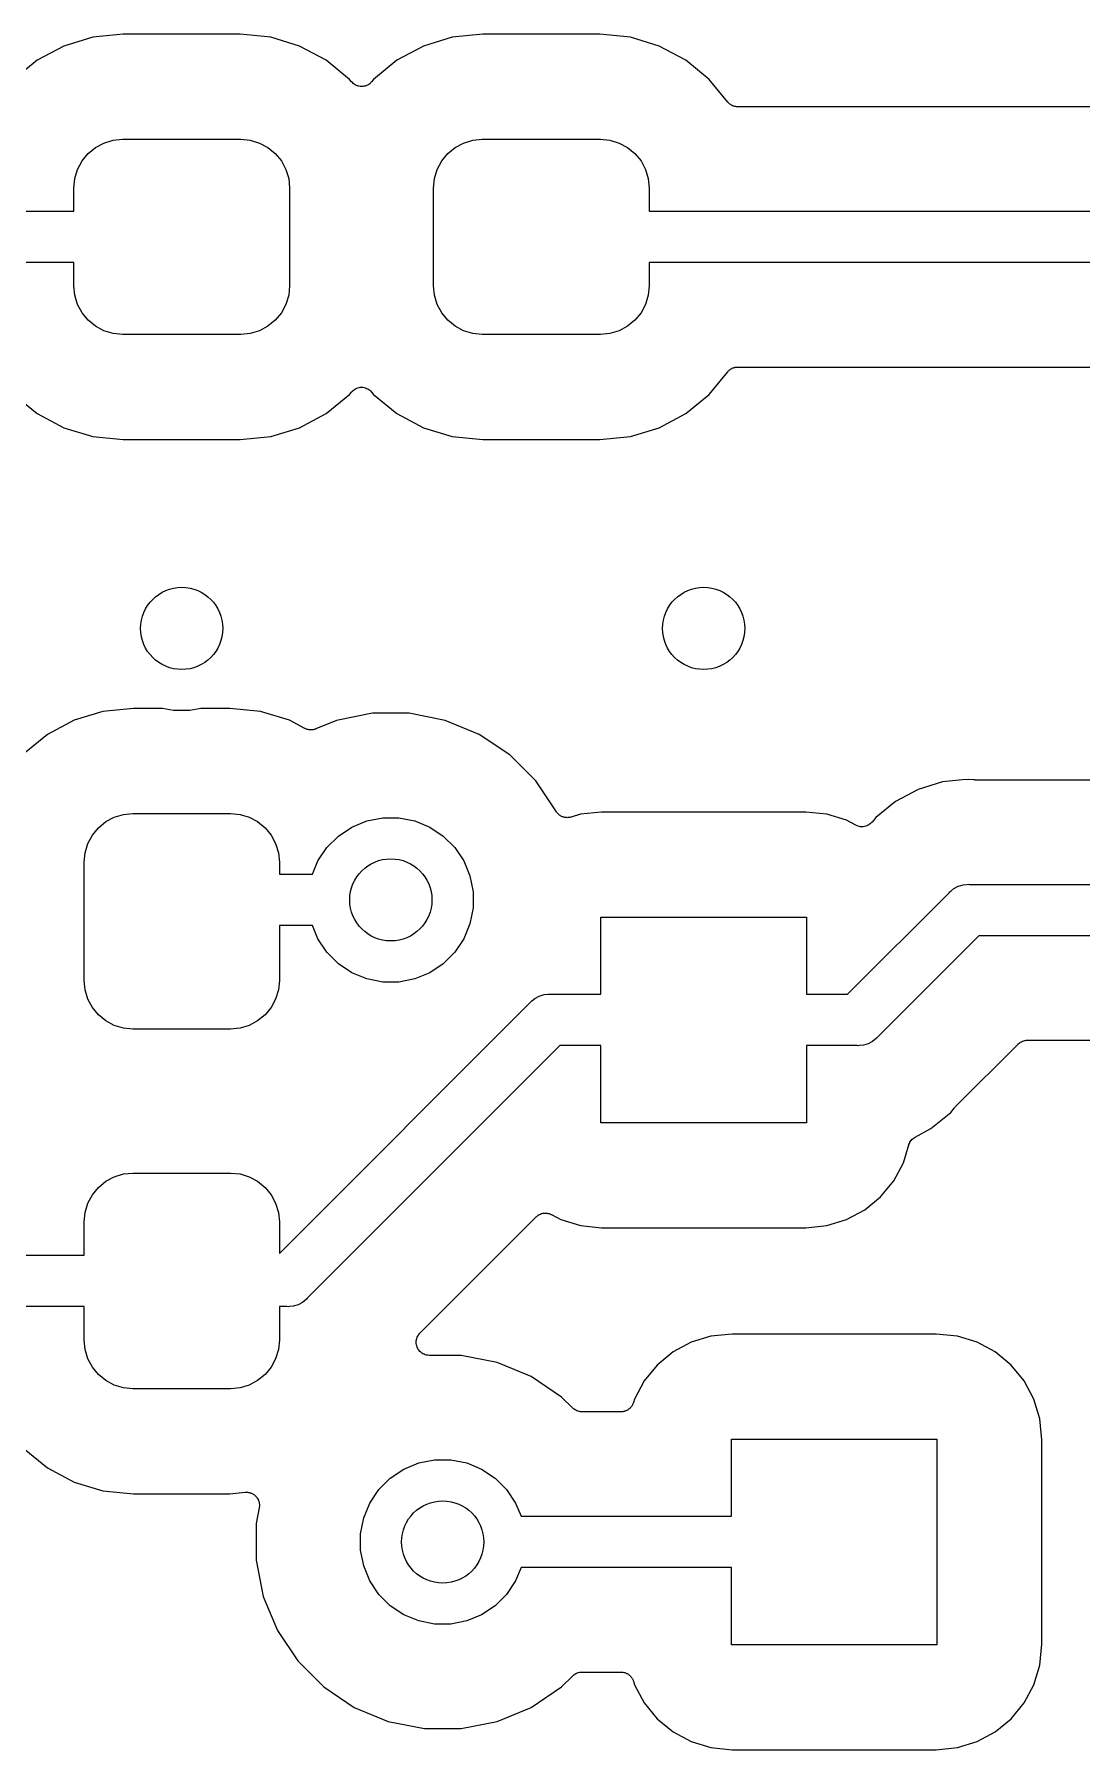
# Model space of a CAD drawing. Extents: x 1 to 139, y -76 to -1.
# Drawn here: x 55.16 to 60.26, y -61.97 to -53.62 of the extents above; entities that cross this region are included whole.
import ezdxf

# ---------------------------------------------------------------- set-up
doc = ezdxf.new("R2010")
doc.units = 0
doc.header["$MEASUREMENT"] = 0
doc.layers.add('BLACK', color=7, linetype='CONTINUOUS')

msp = doc.modelspace()

# ---------------------------------------------------------------- linework, layer by layer
at = {"layer": 'BLACK', "linetype": 'CONTINUOUS'}
for p, q in [((55.4466, -53.6389), (55.3063, -53.6815)), ((55.5956, -53.6242), (55.4466, -53.6389)), ((56.1644, -53.6242), (55.5956, -53.6242)), ((56.3134, -53.6389), (56.1644, -53.6242)), ((56.4537, -53.6815), (56.3134, -53.6389)), ((57.1966, -53.6389), (57.0563, -53.6815)), ((57.3456, -53.6242), (57.1966, -53.6389)), ((57.9144, -53.6242), (57.3456, -53.6242)), ((58.0634, -53.6389), (57.9144, -53.6242)), ((58.2037, -53.6815), (58.0634, -53.6389)), ((55.177, -53.7506), (55.0636, -53.8436)), ((55.3063, -53.6815), (55.177, -53.7506)), ((56.583, -53.7506), (56.4537, -53.6815)), ((56.6964, -53.8436), (56.583, -53.7506)), ((56.927, -53.7506), (56.8136, -53.8436)), ((57.0563, -53.6815), (56.927, -53.7506)), ((58.333, -53.7506), (58.2037, -53.6815)), ((58.4464, -53.8436), (58.333, -53.7506)), ((56.7059, -53.8552), (56.6964, -53.8436)), ((56.7102, -53.8595), (56.7059, -53.8552)), ((56.7144, -53.8637), (56.7102, -53.8595)), ((56.7145, -53.8639), (56.7144, -53.8637)), ((56.7147, -53.864), (56.7145, -53.8639)), ((56.7198, -53.8674), (56.7147, -53.864)), ((56.7246, -53.8707), (56.7198, -53.8674)), ((56.7248, -53.8708), (56.7246, -53.8707)), ((56.725, -53.8709), (56.7248, -53.8708)), ((56.7305, -53.8732), (56.725, -53.8709)), ((56.736, -53.8755), (56.7305, -53.8732)), ((56.7362, -53.8756), (56.736, -53.8755)), ((56.7364, -53.8757), (56.7362, -53.8756)), ((56.7422, -53.8768), (56.7364, -53.8757)), ((56.7482, -53.8781), (56.7422, -53.8768)), ((56.7484, -53.8781), (56.7482, -53.8781)), ((56.7486, -53.8781), (56.7484, -53.8781)), ((56.7545, -53.8781), (56.7486, -53.8781)), ((56.7606, -53.8782), (56.7545, -53.8781)), ((56.7608, -53.8782), (56.7606, -53.8782)), ((56.7609, -53.8782), (56.7608, -53.8782)), ((56.7668, -53.877), (56.7609, -53.8782)), ((56.7727, -53.8759), (56.7668, -53.877)), ((56.7729, -53.8758), (56.7727, -53.8759)), ((56.7731, -53.8758), (56.7729, -53.8758)), ((56.7787, -53.8735), (56.7731, -53.8758)), ((56.7842, -53.8713), (56.7787, -53.8735)), ((56.7844, -53.8712), (56.7842, -53.8713)), ((56.7846, -53.8711), (56.7844, -53.8712)), ((56.7897, -53.8678), (56.7846, -53.8711)), ((56.7946, -53.8645), (56.7897, -53.8678)), ((56.7948, -53.8644), (56.7946, -53.8645)), ((56.7949, -53.8643), (56.7948, -53.8644)), ((56.7993, -53.86), (56.7949, -53.8643)), ((56.8035, -53.8559), (56.7993, -53.86)), ((56.8038, -53.8556), (56.8035, -53.8559)), ((56.8041, -53.8552), (56.8038, -53.8556)), ((56.8038, -53.8556), (56.8038, -53.8556)), ((56.8038, -53.8556), (56.8038, -53.8556)), ((56.8136, -53.8436), (56.8041, -53.8552)), ((58.5368, -53.9538), (58.4464, -53.8436)), ((58.5388, -53.9558), (58.5368, -53.9538)), ((58.5405, -53.9579), (58.5388, -53.9558)), ((58.5431, -53.9601), (58.5405, -53.9579)), ((58.5456, -53.9626), (58.5431, -53.9601)), ((58.5479, -53.9641), (58.5456, -53.9626)), ((58.55, -53.9659), (58.5479, -53.9641)), ((58.553, -53.9675), (58.55, -53.9659)), ((58.5559, -53.9694), (58.553, -53.9675)), ((58.5584, -53.9705), (58.5559, -53.9694)), ((58.5609, -53.9719), (58.5584, -53.9705)), ((58.5641, -53.9729), (58.5609, -53.9719)), ((58.5673, -53.9742), (58.5641, -53.9729)), ((58.57, -53.9748), (58.5673, -53.9742)), ((58.5727, -53.9756), (58.57, -53.9748)), ((58.5761, -53.976), (58.5727, -53.9756)), ((58.5794, -53.9767), (58.5761, -53.976)), ((58.5822, -53.9767), (58.5794, -53.9767)), ((58.585, -53.977), (58.5822, -53.9767)), ((58.5859, -53.977), (58.585, -53.977)), ((65.3435, -53.977), (58.5859, -53.977)), ((55.4606, -54.175), (55.5016, -54.1531)), ((55.5016, -54.1531), (55.5462, -54.1396)), ((55.5462, -54.1396), (55.5925, -54.135)), ((55.5925, -54.135), (56.1675, -54.135)), ((56.1675, -54.135), (56.2138, -54.1396)), ((56.2138, -54.1396), (56.2584, -54.1531)), ((56.2584, -54.1531), (56.2994, -54.175)), ((57.2106, -54.175), (57.2516, -54.1531)), ((57.2516, -54.1531), (57.2962, -54.1396)), ((57.2962, -54.1396), (57.3425, -54.135)), ((57.3425, -54.135), (57.9175, -54.135)), ((57.9175, -54.135), (57.9638, -54.1396)), ((57.9638, -54.1396), (58.0084, -54.1531)), ((58.0084, -54.1531), (58.0494, -54.175)), ((55.3731, -54.2816), (55.395, -54.2406)), ((55.395, -54.2406), (55.4246, -54.2046)), ((55.4246, -54.2046), (55.4606, -54.175)), ((56.2994, -54.175), (56.3354, -54.2046)), ((56.3354, -54.2046), (56.365, -54.2406)), ((56.365, -54.2406), (56.3869, -54.2816)), ((57.1231, -54.2816), (57.145, -54.2406)), ((57.145, -54.2406), (57.1746, -54.2046)), ((57.1746, -54.2046), (57.2106, -54.175)), ((58.0494, -54.175), (58.0854, -54.2046)), ((58.0854, -54.2046), (58.115, -54.2406)), ((58.115, -54.2406), (58.1369, -54.2816)), ((55.355, -54.3725), (55.3596, -54.3262)), ((55.3596, -54.3262), (55.3731, -54.2816)), ((56.3869, -54.2816), (56.4004, -54.3262)), ((56.4004, -54.3262), (56.405, -54.3725)), ((57.105, -54.3725), (57.1096, -54.3262)), ((57.1096, -54.3262), (57.1231, -54.2816)), ((58.1369, -54.2816), (58.1504, -54.3262)), ((58.1504, -54.3262), (58.155, -54.3725)), ((55.355, -54.485), (55.355, -54.3725)), ((56.405, -54.3725), (56.405, -54.8475)), ((57.105, -54.8475), (57.105, -54.3725)), ((58.155, -54.3725), (58.155, -54.485)), ((54.6758, -54.485), (55.355, -54.485)), ((58.155, -54.485), (65.915, -54.485)), ((55.355, -54.735), (54.6161, -54.735)), ((55.355, -54.8475), (55.355, -54.735)), ((65.915, -54.735), (58.155, -54.735)), ((58.155, -54.735), (58.155, -54.8475)), ((55.3596, -54.8938), (55.355, -54.8475)), ((55.3731, -54.9384), (55.3596, -54.8938)), ((56.4004, -54.8938), (56.3869, -54.9384)), ((56.405, -54.8475), (56.4004, -54.8938)), ((57.1096, -54.8938), (57.105, -54.8475)), ((57.1231, -54.9384), (57.1096, -54.8938)), ((58.1504, -54.8938), (58.1369, -54.9384)), ((58.155, -54.8475), (58.1504, -54.8938)), ((55.395, -54.9794), (55.3731, -54.9384)), ((55.4246, -55.0154), (55.395, -54.9794)), ((56.365, -54.9794), (56.3354, -55.0154)), ((56.3869, -54.9384), (56.365, -54.9794)), ((57.145, -54.9794), (57.1231, -54.9384)), ((57.1746, -55.0154), (57.145, -54.9794)), ((58.115, -54.9794), (58.0854, -55.0154)), ((58.1369, -54.9384), (58.115, -54.9794)), ((55.4606, -55.045), (55.4246, -55.0154)), ((55.5016, -55.0669), (55.4606, -55.045)), ((55.5462, -55.0804), (55.5016, -55.0669)), ((55.5925, -55.085), (55.5462, -55.0804)), ((56.1675, -55.085), (55.5925, -55.085)), ((56.2138, -55.0804), (56.1675, -55.085)), ((56.2584, -55.0669), (56.2138, -55.0804)), ((56.2994, -55.045), (56.2584, -55.0669)), ((56.3354, -55.0154), (56.2994, -55.045)), ((57.2106, -55.045), (57.1746, -55.0154)), ((57.2516, -55.0669), (57.2106, -55.045)), ((57.2962, -55.0804), (57.2516, -55.0669)), ((57.3425, -55.085), (57.2962, -55.0804)), ((57.9175, -55.085), (57.3425, -55.085)), ((57.9638, -55.0804), (57.9175, -55.085)), ((58.0084, -55.0669), (57.9638, -55.0804)), ((58.0494, -55.045), (58.0084, -55.0669)), ((58.0854, -55.0154), (58.0494, -55.045)), ((58.5486, -55.2554), (58.5507, -55.2536)), ((58.5507, -55.2536), (58.5538, -55.252)), ((58.5538, -55.252), (58.5566, -55.2501)), ((58.5566, -55.2501), (58.5592, -55.2491)), ((58.5592, -55.2491), (58.5617, -55.2478)), ((58.5617, -55.2478), (58.565, -55.2468)), ((58.565, -55.2468), (58.5681, -55.2455)), ((58.5681, -55.2455), (58.5709, -55.245)), ((58.5709, -55.245), (58.5736, -55.2442)), ((58.5736, -55.2442), (58.577, -55.2439)), ((58.577, -55.2439), (58.5803, -55.2432)), ((58.5803, -55.2432), (58.5831, -55.2433)), ((58.5831, -55.2433), (58.5859, -55.243)), ((58.5859, -55.243), (65.3435, -55.243)), ((58.4464, -55.3764), (58.5368, -55.2662)), ((58.5368, -55.2662), (58.5374, -55.2655)), ((58.5374, -55.2655), (58.5394, -55.2636)), ((58.5394, -55.2636), (58.5411, -55.2614)), ((58.5411, -55.2614), (58.5438, -55.2593)), ((58.5438, -55.2593), (58.5462, -55.2569)), ((58.5462, -55.2569), (58.5486, -55.2554)), ((55.0636, -55.3764), (55.177, -55.4694)), ((56.583, -55.4694), (56.6964, -55.3764)), ((56.6964, -55.3764), (56.7059, -55.3648)), ((56.7059, -55.3648), (56.7062, -55.3644)), ((56.7062, -55.3644), (56.7065, -55.3641)), ((56.7062, -55.3644), (56.7062, -55.3644)), ((56.7062, -55.3644), (56.7062, -55.3644)), ((56.7065, -55.3641), (56.7108, -55.3598)), ((56.7108, -55.3598), (56.7151, -55.3557)), ((56.7151, -55.3557), (56.7152, -55.3556)), ((56.7152, -55.3556), (56.7154, -55.3555)), ((56.7154, -55.3555), (56.7204, -55.3522)), ((56.7204, -55.3522), (56.7254, -55.3489)), ((56.7254, -55.3489), (56.7256, -55.3488)), ((56.7256, -55.3488), (56.7258, -55.3487)), ((56.7258, -55.3487), (56.7314, -55.3464)), ((56.7314, -55.3464), (56.7369, -55.3442)), ((56.7369, -55.3442), (56.7371, -55.3442)), ((56.7371, -55.3442), (56.7373, -55.3441)), ((56.7373, -55.3441), (56.7432, -55.343)), ((56.7432, -55.343), (56.7491, -55.3418)), ((56.7491, -55.3418), (56.7492, -55.3418)), ((56.7492, -55.3418), (56.7494, -55.3418)), ((56.7494, -55.3418), (56.7555, -55.3419)), ((56.7555, -55.3419), (56.7614, -55.3419)), ((56.7614, -55.3419), (56.7616, -55.3419)), ((56.7616, -55.3419), (56.7618, -55.3419)), ((56.7618, -55.3419), (56.7679, -55.3432)), ((56.7679, -55.3432), (56.7736, -55.3443)), ((56.7736, -55.3443), (56.7738, -55.3444)), ((56.7738, -55.3444), (56.774, -55.3445)), ((56.774, -55.3445), (56.7796, -55.3468)), ((56.7796, -55.3468), (56.785, -55.3491)), ((56.785, -55.3491), (56.7852, -55.3492)), ((56.7852, -55.3492), (56.7854, -55.3493)), ((56.7854, -55.3493), (56.7903, -55.3526)), ((56.7903, -55.3526), (56.7953, -55.356)), ((56.7953, -55.356), (56.7955, -55.3561)), ((56.7955, -55.3561), (56.7956, -55.3563)), ((56.7956, -55.3563), (56.7998, -55.3605)), ((56.7998, -55.3605), (56.8041, -55.3648)), ((56.8041, -55.3648), (56.8136, -55.3764)), ((56.8136, -55.3764), (56.927, -55.4694)), ((58.333, -55.4694), (58.4464, -55.3764)), ((55.177, -55.4694), (55.3063, -55.5385)), ((56.4537, -55.5385), (56.583, -55.4694)), ((56.927, -55.4694), (57.0563, -55.5385)), ((58.2037, -55.5385), (58.333, -55.4694)), ((55.3063, -55.5385), (55.4466, -55.5811)), ((55.4466, -55.5811), (55.5956, -55.5958)), ((56.1644, -55.5958), (56.3134, -55.5811)), ((56.3134, -55.5811), (56.4537, -55.5385)), ((57.0563, -55.5385), (57.1966, -55.5811)), ((57.1966, -55.5811), (57.3456, -55.5958)), ((57.9144, -55.5958), (58.0634, -55.5811)), ((58.0634, -55.5811), (58.2037, -55.5385)), ((55.5956, -55.5958), (56.1644, -55.5958)), ((57.3456, -55.5958), (57.9144, -55.5958)), ((55.4966, -56.9189), (55.3563, -56.9615)), ((55.6456, -56.9042), (55.4966, -56.9189)), ((55.7865, -56.9042), (55.6456, -56.9042)), ((55.8406, -56.915), (55.7865, -56.9042)), ((55.9194, -56.915), (55.8406, -56.915)), ((55.9735, -56.9042), (55.9194, -56.915)), ((56.1144, -56.9042), (55.9735, -56.9042)), ((56.2634, -56.9189), (56.1144, -56.9042)), ((56.4037, -56.9615), (56.2634, -56.9189)), ((55.3563, -56.9615), (55.227, -57.0306)), ((56.4786, -57.0015), (56.4037, -56.9615)), ((56.4812, -57.0026), (56.4786, -57.0015)), ((56.4836, -57.0039), (56.4812, -57.0026)), ((56.4869, -57.0049), (56.4836, -57.0039)), ((56.49, -57.0062), (56.4869, -57.0049)), ((56.4928, -57.0068), (56.49, -57.0062)), ((56.4954, -57.0076), (56.4928, -57.0068)), ((56.5234, -57.007), (56.5201, -57.0079)), ((56.5267, -57.0063), (56.5234, -57.007)), ((56.5293, -57.0053), (56.5267, -57.0063)), ((56.532, -57.0045), (56.5293, -57.0053)), ((56.5328, -57.0041), (56.532, -57.0045)), ((56.6326, -56.9628), (56.5328, -57.0041)), ((56.8081, -56.9279), (56.6326, -56.9628)), ((56.9869, -56.9279), (56.8081, -56.9279)), ((57.1624, -56.9628), (56.9869, -56.9279)), ((57.3276, -57.0312), (57.1624, -56.9628)), ((55.227, -57.0306), (55.1136, -57.1236)), ((56.4988, -57.008), (56.4954, -57.0076)), ((56.5022, -57.0087), (56.4988, -57.008)), ((56.505, -57.0087), (56.5022, -57.0087)), ((56.5077, -57.009), (56.505, -57.0087)), ((56.5112, -57.0087), (56.5077, -57.009)), ((56.5146, -57.0087), (56.5112, -57.0087)), ((56.5173, -57.0082), (56.5146, -57.0087)), ((56.5201, -57.0079), (56.5173, -57.0082)), ((57.4763, -57.1306), (57.3276, -57.0312)), ((57.6028, -57.2571), (57.4763, -57.1306)), ((57.7035, -57.4077), (57.6028, -57.2571)), ((59.6787, -57.2523), (59.5826, -57.2618)), ((59.7067, -57.2495), (59.6787, -57.2523)), ((59.7347, -57.2523), (59.7067, -57.2495)), ((59.7374, -57.2523), (59.7347, -57.2523)), ((59.74, -57.2526), (59.7374, -57.2523)), ((59.7409, -57.2526), (59.74, -57.2526)), ((62.5703, -57.2526), (59.7409, -57.2526)), ((59.4633, -57.298), (59.3533, -57.3567)), ((59.5826, -57.2618), (59.4633, -57.298)), ((55.5516, -57.4331), (55.5962, -57.4196)), ((55.5962, -57.4196), (55.6425, -57.415)), ((55.6425, -57.415), (56.1175, -57.415)), ((56.1175, -57.415), (56.1638, -57.4196)), ((56.1638, -57.4196), (56.2084, -57.4331)), ((57.7053, -57.4099), (57.7035, -57.4077)), ((57.7068, -57.4123), (57.7053, -57.4099)), ((57.7092, -57.4147), (57.7068, -57.4123)), ((57.7113, -57.4173), (57.7092, -57.4147)), ((57.7135, -57.4191), (57.7113, -57.4173)), ((57.7155, -57.4212), (57.7135, -57.4191)), ((57.7183, -57.4231), (57.7155, -57.4212)), ((57.7209, -57.4252), (57.7183, -57.4231)), ((57.8204, -57.4193), (57.7747, -57.4332)), ((57.9231, -57.4092), (57.8204, -57.4193)), ((58.9169, -57.4092), (57.9231, -57.4092)), ((59.0196, -57.4193), (58.9169, -57.4092)), ((59.1153, -57.4484), (59.0196, -57.4193)), ((59.3533, -57.3567), (59.2569, -57.4358)), ((55.445, -57.5206), (55.4746, -57.4846)), ((55.4746, -57.4846), (55.5106, -57.455)), ((55.5106, -57.455), (55.5516, -57.4331)), ((56.2084, -57.4331), (56.2494, -57.455)), ((56.2494, -57.455), (56.2854, -57.4846)), ((56.2854, -57.4846), (56.315, -57.5206)), ((56.6425, -57.5252), (56.708, -57.4814)), ((56.708, -57.4814), (56.7808, -57.4513)), ((56.7808, -57.4513), (56.8581, -57.4359)), ((56.8581, -57.4359), (56.9369, -57.4359)), ((56.9369, -57.4359), (57.0142, -57.4513)), ((57.0142, -57.4513), (57.087, -57.4814)), ((57.087, -57.4814), (57.1525, -57.5252)), ((57.7234, -57.4265), (57.7209, -57.4252)), ((57.7257, -57.4281), (57.7234, -57.4265)), ((57.7288, -57.4295), (57.7257, -57.4281)), ((57.7318, -57.4311), (57.7288, -57.4295)), ((57.7345, -57.4319), (57.7318, -57.4311)), ((57.7371, -57.433), (57.7345, -57.4319)), ((57.7404, -57.4337), (57.7371, -57.433)), ((57.7436, -57.4347), (57.7404, -57.4337)), ((57.7465, -57.435), (57.7436, -57.4347)), ((57.7493, -57.4356), (57.7465, -57.435)), ((57.7526, -57.4356), (57.7493, -57.4356)), ((57.756, -57.436), (57.7526, -57.4356)), ((57.7588, -57.4357), (57.756, -57.436)), ((57.7616, -57.4357), (57.7588, -57.4357)), ((57.765, -57.4351), (57.7616, -57.4357)), ((57.7683, -57.4348), (57.765, -57.4351)), ((57.771, -57.434), (57.7683, -57.4348)), ((57.7738, -57.4335), (57.771, -57.434)), ((57.7747, -57.4332), (57.7738, -57.4335)), ((59.1606, -57.4726), (59.1153, -57.4484)), ((59.1661, -57.4749), (59.1606, -57.4726)), ((59.1716, -57.4772), (59.1661, -57.4749)), ((59.1719, -57.4773), (59.1716, -57.4772)), ((59.1721, -57.4774), (59.1719, -57.4773)), ((59.178, -57.4785), (59.1721, -57.4774)), ((59.1837, -57.4797), (59.178, -57.4785)), ((59.184, -57.4797), (59.1837, -57.4797)), ((59.1842, -57.4798), (59.184, -57.4797)), ((59.1902, -57.4798), (59.1842, -57.4798)), ((59.1961, -57.4799), (59.1902, -57.4798)), ((59.1964, -57.4798), (59.1961, -57.4799)), ((59.1966, -57.4798), (59.1964, -57.4798)), ((59.2024, -57.4787), (59.1966, -57.4798)), ((59.2083, -57.4776), (59.2024, -57.4787)), ((59.2085, -57.4775), (59.2083, -57.4776)), ((59.2088, -57.4774), (59.2085, -57.4775)), ((59.2143, -57.4752), (59.2088, -57.4774)), ((59.2198, -57.473), (59.2143, -57.4752)), ((59.22, -57.4728), (59.2198, -57.473)), ((59.2203, -57.4727), (59.22, -57.4728)), ((59.2252, -57.4695), (59.2203, -57.4727)), ((59.2302, -57.4662), (59.2252, -57.4695)), ((59.2304, -57.466), (59.2302, -57.4662)), ((59.2306, -57.4659), (59.2304, -57.466)), ((59.2348, -57.4617), (59.2306, -57.4659)), ((59.2391, -57.4576), (59.2348, -57.4617)), ((59.2394, -57.4572), (59.2391, -57.4576)), ((59.2397, -57.4569), (59.2394, -57.4572)), ((59.2394, -57.4572), (59.2394, -57.4572)), ((59.2394, -57.4572), (59.2394, -57.4572)), ((59.2569, -57.4358), (59.2397, -57.4569)), ((55.4096, -57.6062), (55.4231, -57.5616)), ((55.4231, -57.5616), (55.445, -57.5206)), ((56.315, -57.5206), (56.3369, -57.5616)), ((56.3369, -57.5616), (56.3504, -57.6062)), ((56.543, -57.6464), (56.5868, -57.5809)), ((56.5868, -57.5809), (56.6425, -57.5252)), ((57.1525, -57.5252), (57.2082, -57.5809)), ((57.2082, -57.5809), (57.252, -57.6464)), ((55.405, -57.6525), (55.4096, -57.6062)), ((55.405, -58.2275), (55.405, -57.6525)), ((56.3504, -57.6062), (56.355, -57.6525)), ((56.355, -57.6525), (56.355, -57.7109)), ((56.5163, -57.7109), (56.543, -57.6464)), ((57.252, -57.6464), (57.2821, -57.7192)), ((56.355, -57.7109), (56.5163, -57.7109)), ((57.2821, -57.7192), (57.2975, -57.7965)), ((57.2975, -57.7965), (57.2975, -57.8753)), ((59.1205, -58.295), (59.614, -57.8015)), ((59.614, -57.8015), (59.6179, -57.7968)), ((59.6179, -57.7968), (59.6226, -57.7929)), ((59.6226, -57.7929), (59.6369, -57.7812)), ((59.6369, -57.7812), (59.6586, -57.7696)), ((59.6586, -57.7696), (59.6595, -57.7693)), ((59.6595, -57.7693), (59.6822, -57.7624)), ((59.6822, -57.7624), (59.7006, -57.7606)), ((59.7006, -57.7606), (59.7067, -57.76)), ((59.7006, -57.7606), (59.7006, -57.7606)), ((59.7067, -57.76), (59.7128, -57.7606)), ((59.7128, -57.7606), (63.1976, -57.7606)), ((57.2975, -57.8753), (57.2821, -57.9526)), ((57.92, -58.295), (57.92, -57.92)), ((57.92, -57.92), (58.92, -57.92)), ((58.92, -57.92), (58.92, -58.295)), ((56.5163, -57.9609), (56.355, -57.9609)), ((56.355, -57.9609), (56.355, -58.2275)), ((56.543, -58.0254), (56.5163, -57.9609)), ((57.2821, -57.9526), (57.252, -58.0254)), ((56.5868, -58.0909), (56.543, -58.0254)), ((56.6425, -58.1466), (56.5868, -58.0909)), ((57.2082, -58.0909), (57.1525, -58.1466)), ((57.252, -58.0254), (57.2082, -58.0909)), ((59.7585, -58.0106), (59.265, -58.504)), ((63.1976, -58.0106), (59.7585, -58.0106)), ((56.708, -58.1904), (56.6425, -58.1466)), ((57.1525, -58.1466), (57.087, -58.1904)), ((55.4096, -58.2738), (55.405, -58.2275)), ((56.355, -58.2275), (56.3504, -58.2738)), ((56.7808, -58.2205), (56.708, -58.1904)), ((56.8581, -58.2359), (56.7808, -58.2205)), ((56.9369, -58.2359), (56.8581, -58.2359)), ((57.0142, -58.2205), (56.9369, -58.2359)), ((57.087, -58.1904), (57.0142, -58.2205)), ((55.4231, -58.3184), (55.4096, -58.2738)), ((55.445, -58.3594), (55.4231, -58.3184)), ((56.3369, -58.3184), (56.315, -58.3594)), ((56.3504, -58.2738), (56.3369, -58.3184)), ((56.355, -59.5559), (57.575, -58.3359)), ((57.575, -58.3359), (57.5789, -58.3312)), ((57.5789, -58.3312), (57.5836, -58.3273)), ((57.5836, -58.3273), (57.5975, -58.3159)), ((57.5836, -58.3273), (57.5836, -58.3273)), ((57.5975, -58.3159), (57.5979, -58.3156)), ((57.5979, -58.3156), (57.6196, -58.304)), ((57.6196, -58.304), (57.6432, -58.2968)), ((57.6432, -58.2968), (57.6616, -58.295)), ((57.6616, -58.295), (57.6677, -58.2944)), ((57.6616, -58.295), (57.6616, -58.295)), ((57.6677, -58.2944), (57.6738, -58.295)), ((57.6738, -58.295), (57.92, -58.295)), ((58.92, -58.295), (59.1205, -58.295)), ((55.4746, -58.3954), (55.445, -58.3594)), ((55.5106, -58.425), (55.4746, -58.3954)), ((55.5516, -58.4469), (55.5106, -58.425)), ((56.2494, -58.425), (56.2084, -58.4469)), ((56.2854, -58.3954), (56.2494, -58.425)), ((56.315, -58.3594), (56.2854, -58.3954)), ((55.5962, -58.4604), (55.5516, -58.4469)), ((55.6425, -58.465), (55.5962, -58.4604)), ((56.1175, -58.465), (55.6425, -58.465)), ((56.1638, -58.4604), (56.1175, -58.465)), ((56.2084, -58.4469), (56.1638, -58.4604)), ((59.2611, -58.5088), (59.2421, -58.5244)), ((59.265, -58.504), (59.2611, -58.5088)), ((57.7195, -58.545), (56.4904, -59.774)), ((57.92, -58.545), (57.7195, -58.545)), ((57.92, -58.92), (57.92, -58.545)), ((59.1662, -58.545), (58.92, -58.545)), ((58.92, -58.545), (58.92, -58.92)), ((59.1723, -58.5456), (59.1662, -58.545)), ((59.1784, -58.545), (59.1723, -58.5456)), ((59.1968, -58.5432), (59.1784, -58.545)), ((59.1784, -58.545), (59.1784, -58.545)), ((59.2204, -58.536), (59.1968, -58.5432)), ((59.2421, -58.5244), (59.2204, -58.536)), ((59.6441, -58.8434), (59.9503, -58.5372)), ((59.9503, -58.5372), (59.9504, -58.5371)), ((59.9504, -58.5371), (59.9505, -58.537)), ((59.9505, -58.537), (59.9509, -58.5366)), ((59.9505, -58.537), (59.9505, -58.537)), ((59.9509, -58.5366), (59.9555, -58.5329)), ((59.9555, -58.5329), (59.9601, -58.5292)), ((59.9601, -58.5292), (59.9604, -58.5291)), ((59.9604, -58.5291), (59.9606, -58.5288)), ((59.9606, -58.5288), (59.9658, -58.5262)), ((59.9658, -58.5262), (59.971, -58.5234)), ((59.971, -58.5234), (59.9713, -58.5233)), ((59.9713, -58.5233), (59.9716, -58.5231)), ((59.9716, -58.5231), (59.9772, -58.5215)), ((59.9772, -58.5215), (59.9829, -58.5198)), ((59.9829, -58.5198), (59.9832, -58.5198)), ((59.9832, -58.5198), (59.9835, -58.5197)), ((59.9835, -58.5197), (59.9893, -58.5192)), ((59.9893, -58.5192), (59.9952, -58.5186)), ((59.9952, -58.5186), (62.9609, -58.5186)), ((59.6424, -58.8455), (59.6441, -58.8434)), ((58.92, -58.92), (57.92, -58.92)), ((59.5257, -58.9489), (59.6221, -58.8698)), ((59.6221, -58.8698), (59.6399, -58.848)), ((59.6399, -58.848), (59.6405, -58.8473)), ((59.6405, -58.8473), (59.6424, -58.8455)), ((59.4235, -59.0151), (59.4268, -59.0103)), ((59.4268, -59.0103), (59.43, -59.0054)), ((59.43, -59.0054), (59.4303, -59.0052)), ((59.4303, -59.0052), (59.4305, -59.0049)), ((59.4305, -59.0049), (59.4346, -59.0008)), ((59.4346, -59.0008), (59.4388, -58.9967)), ((59.4388, -58.9967), (59.4391, -58.9965)), ((59.4391, -58.9965), (59.4393, -58.9962)), ((59.4393, -58.9962), (59.4443, -58.993)), ((59.4443, -58.993), (59.4491, -58.9898)), ((59.4491, -58.9898), (59.5257, -58.9489)), ((59.3916, -59.1153), (59.4183, -59.0274)), ((59.4183, -59.0274), (59.4184, -59.0272)), ((59.4184, -59.0271), (59.4186, -59.0265)), ((59.4184, -59.0272), (59.4184, -59.0271)), ((59.4184, -59.0271), (59.4184, -59.0271)), ((59.4186, -59.0265), (59.4209, -59.0211)), ((59.4209, -59.0211), (59.4231, -59.0157)), ((59.4231, -59.0157), (59.4233, -59.0154)), ((59.4233, -59.0154), (59.4235, -59.0151)), ((55.5516, -59.1831), (55.5962, -59.1696)), ((55.5962, -59.1696), (55.6425, -59.165)), ((55.6425, -59.165), (56.1175, -59.165)), ((56.1175, -59.165), (56.1638, -59.1696)), ((56.1638, -59.1696), (56.2084, -59.1831)), ((59.3444, -59.2036), (59.3916, -59.1153)), ((55.445, -59.2706), (55.4746, -59.2346)), ((55.4746, -59.2346), (55.5106, -59.205)), ((55.5106, -59.205), (55.5516, -59.1831)), ((56.2084, -59.1831), (56.2494, -59.205)), ((56.2494, -59.205), (56.2854, -59.2346)), ((56.2854, -59.2346), (56.315, -59.2706)), ((59.2809, -59.2809), (59.3444, -59.2036)), ((55.4096, -59.3562), (55.4231, -59.3116)), ((55.4231, -59.3116), (55.445, -59.2706)), ((56.315, -59.2706), (56.3369, -59.3116)), ((56.3369, -59.3116), (56.3504, -59.3562)), ((59.2036, -59.3444), (59.2809, -59.2809)), ((55.405, -59.4025), (55.4096, -59.3562)), ((55.405, -59.565), (55.405, -59.4025)), ((56.3504, -59.3562), (56.355, -59.4025)), ((56.355, -59.4025), (56.355, -59.5559)), ((57.0393, -59.9436), (57.6044, -59.3785)), ((57.6044, -59.3785), (57.6051, -59.3778)), ((57.6051, -59.3778), (57.6073, -59.376)), ((57.6073, -59.376), (57.6093, -59.3741)), ((57.6093, -59.3741), (57.6121, -59.3722)), ((57.6121, -59.3722), (57.6148, -59.3701)), ((57.6148, -59.3701), (57.6173, -59.3688)), ((57.6173, -59.3688), (57.6197, -59.3672)), ((57.6197, -59.3672), (57.6228, -59.3659)), ((57.6228, -59.3659), (57.6258, -59.3644)), ((57.6258, -59.3644), (57.6285, -59.3636)), ((57.6285, -59.3636), (57.6311, -59.3625)), ((57.6311, -59.3625), (57.6344, -59.3619)), ((57.6344, -59.3619), (57.6377, -59.3609)), ((57.6377, -59.3609), (57.6405, -59.3607)), ((57.6405, -59.3607), (57.6433, -59.3601)), ((57.6433, -59.3601), (57.6467, -59.3601)), ((57.6467, -59.3601), (57.65, -59.3599)), ((57.65, -59.3599), (57.6528, -59.3602)), ((57.6528, -59.3602), (57.6557, -59.3602)), ((57.6557, -59.3602), (57.659, -59.3608)), ((57.659, -59.3608), (57.6623, -59.3612)), ((57.6623, -59.3612), (57.665, -59.362)), ((57.665, -59.362), (57.6678, -59.3626)), ((57.6678, -59.3626), (57.6709, -59.3639)), ((57.6709, -59.3639), (57.6742, -59.3649)), ((57.6742, -59.3649), (57.6767, -59.3663)), ((57.6767, -59.3663), (57.6793, -59.3673)), ((57.6793, -59.3673), (57.7247, -59.3916)), ((57.7247, -59.3916), (57.8204, -59.4206)), ((57.8204, -59.4206), (57.9231, -59.4308)), ((58.9169, -59.4308), (59.0196, -59.4206)), ((59.0196, -59.4206), (59.1153, -59.3916)), ((59.1153, -59.3916), (59.2036, -59.3444)), ((57.9231, -59.4308), (58.9169, -59.4308)), ((51.565, -59.565), (55.405, -59.565)), ((55.405, -59.815), (51.565, -59.815)), ((55.405, -59.9775), (55.405, -59.815)), ((56.3916, -59.815), (56.355, -59.815)), ((56.355, -59.815), (56.355, -59.9775)), ((56.3977, -59.8156), (56.3916, -59.815)), ((56.4038, -59.815), (56.3977, -59.8156)), ((56.4222, -59.8132), (56.4038, -59.815)), ((56.4038, -59.815), (56.4038, -59.815)), ((56.4458, -59.806), (56.4222, -59.8132)), ((56.4675, -59.7944), (56.4458, -59.806)), ((56.4865, -59.7788), (56.4675, -59.7944)), ((56.4904, -59.774), (56.4865, -59.7788)), ((55.4096, -60.0238), (55.405, -59.9775)), ((56.355, -59.9775), (56.3504, -60.0238)), ((57.0207, -59.9881), (57.0213, -59.9821)), ((57.0207, -59.9882), (57.0207, -59.9881)), ((57.0207, -59.9883), (57.0207, -59.9882)), ((57.0213, -59.9945), (57.0207, -59.9883)), ((57.0213, -59.9821), (57.022, -59.9759)), ((57.0218, -60.0004), (57.0213, -59.9945)), ((57.0219, -60.0005), (57.0218, -60.0004)), ((57.0219, -60.0006), (57.0219, -60.0005)), ((57.0236, -60.0065), (57.0219, -60.0006)), ((57.022, -59.9757), (57.0238, -59.9699)), ((57.022, -59.9758), (57.022, -59.9757)), ((57.022, -59.9759), (57.022, -59.9758)), ((57.0253, -60.0123), (57.0236, -60.0065)), ((57.0238, -59.9699), (57.0256, -59.9641)), ((57.0256, -59.964), (57.0257, -59.9639)), ((57.0256, -59.9641), (57.0256, -59.964)), ((57.0257, -59.9639), (57.0285, -59.9586)), ((57.0285, -59.9586), (57.0314, -59.9532)), ((57.0314, -59.9532), (57.0315, -59.9531)), ((57.0315, -59.9531), (57.0316, -59.953)), ((57.0316, -59.953), (57.0355, -59.9483)), ((57.0355, -59.9483), (57.0393, -59.9436)), ((58.3597, -59.9884), (58.2714, -60.0356)), ((58.4554, -59.9594), (58.3597, -59.9884)), ((58.5581, -59.9492), (58.4554, -59.9594)), ((59.5519, -59.9492), (58.5581, -59.9492)), ((59.6546, -59.9594), (59.5519, -59.9492)), ((59.7503, -59.9884), (59.6546, -59.9594)), ((59.8386, -60.0356), (59.7503, -59.9884)), ((55.4231, -60.0684), (55.4096, -60.0238)), ((55.445, -60.1094), (55.4231, -60.0684)), ((56.3369, -60.0684), (56.315, -60.1094)), ((56.3504, -60.0238), (56.3369, -60.0684)), ((57.0254, -60.0124), (57.0253, -60.0123)), ((57.0254, -60.0125), (57.0254, -60.0124)), ((57.0282, -60.0178), (57.0254, -60.0125)), ((57.0311, -60.0233), (57.0282, -60.0178)), ((57.0311, -60.0234), (57.0311, -60.0233)), ((57.0312, -60.0235), (57.0311, -60.0234)), ((57.035, -60.0281), (57.0312, -60.0235)), ((57.0388, -60.0329), (57.035, -60.0281)), ((57.0389, -60.033), (57.0388, -60.0329)), ((57.039, -60.0331), (57.0389, -60.033)), ((57.0435, -60.0369), (57.039, -60.0331)), ((57.0483, -60.0409), (57.0435, -60.0369)), ((57.0484, -60.0409), (57.0483, -60.0409)), ((57.0485, -60.041), (57.0484, -60.0409)), ((57.0539, -60.0439), (57.0485, -60.041)), ((57.0592, -60.0469), (57.0539, -60.0439)), ((57.0593, -60.0469), (57.0592, -60.0469)), ((57.0594, -60.047), (57.0593, -60.0469)), ((57.0653, -60.0488), (57.0594, -60.047)), ((57.071, -60.0506), (57.0653, -60.0488)), ((57.0711, -60.0506), (57.071, -60.0506)), ((57.0712, -60.0507), (57.0711, -60.0506)), ((57.0774, -60.0513), (57.0712, -60.0507)), ((57.0833, -60.052), (57.0774, -60.0513)), ((57.0835, -60.052), (57.0833, -60.052)), ((57.0842, -60.052), (57.0835, -60.052)), ((57.0835, -60.052), (57.0835, -60.052)), ((57.0835, -60.052), (57.0835, -60.052)), ((57.2394, -60.052), (57.0842, -60.052)), ((57.4149, -60.0869), (57.2394, -60.052)), ((57.5801, -60.1553), (57.4149, -60.0869)), ((58.2714, -60.0356), (58.1941, -60.0991)), ((59.9159, -60.0991), (59.8386, -60.0356)), ((55.4746, -60.1454), (55.445, -60.1094)), ((55.5106, -60.175), (55.4746, -60.1454)), ((55.5516, -60.1969), (55.5106, -60.175)), ((56.2494, -60.175), (56.2084, -60.1969)), ((56.2854, -60.1454), (56.2494, -60.175)), ((56.315, -60.1094), (56.2854, -60.1454)), ((57.7288, -60.2547), (57.5801, -60.1553)), ((58.1306, -60.1764), (58.0834, -60.2647)), ((58.1941, -60.0991), (58.1306, -60.1764)), ((59.9794, -60.1764), (59.9159, -60.0991)), ((60.0266, -60.2647), (59.9794, -60.1764)), ((55.5962, -60.2104), (55.5516, -60.1969)), ((55.6425, -60.215), (55.5962, -60.2104)), ((56.1175, -60.215), (55.6425, -60.215)), ((56.1638, -60.2104), (56.1175, -60.215)), ((56.2084, -60.1969), (56.1638, -60.2104)), ((57.7825, -60.3084), (57.7288, -60.2547)), ((57.7871, -60.3121), (57.7825, -60.3084)), ((57.7915, -60.3159), (57.7871, -60.3121)), ((57.7918, -60.3161), (57.7915, -60.3159)), ((57.7921, -60.3163), (57.7918, -60.3161)), ((57.7973, -60.3191), (57.7921, -60.3163)), ((57.8024, -60.3219), (57.7973, -60.3191)), ((57.8027, -60.322), (57.8024, -60.3219)), ((57.803, -60.3221), (57.8027, -60.322)), ((57.8086, -60.3238), (57.803, -60.3221)), ((57.8142, -60.3256), (57.8086, -60.3238)), ((57.8145, -60.3256), (57.8142, -60.3256)), ((57.8149, -60.3257), (57.8145, -60.3256)), ((57.8207, -60.3263), (57.8149, -60.3257)), ((57.8265, -60.327), (57.8207, -60.3263)), ((57.8272, -60.327), (57.8265, -60.327)), ((57.8274, -60.327), (57.8272, -60.327)), ((57.8272, -60.327), (57.8272, -60.327)), ((57.8272, -60.327), (57.8272, -60.327)), ((58.0174, -60.327), (57.8274, -60.327)), ((58.0202, -60.3267), (58.0174, -60.327)), ((58.0231, -60.3267), (58.0202, -60.3267)), ((58.0264, -60.3261), (58.0231, -60.3267)), ((58.0297, -60.3258), (58.0264, -60.3261)), ((58.0324, -60.325), (58.0297, -60.3258)), ((58.0352, -60.3244), (58.0324, -60.325)), ((58.0384, -60.3232), (58.0352, -60.3244)), ((58.0416, -60.3222), (58.0384, -60.3232)), ((58.0441, -60.3209), (58.0416, -60.3222)), ((58.0467, -60.3198), (58.0441, -60.3209)), ((58.0496, -60.318), (58.0467, -60.3198)), ((58.0525, -60.3164), (58.0496, -60.318)), ((58.0547, -60.3146), (58.0525, -60.3164)), ((58.0571, -60.313), (58.0547, -60.3146)), ((58.0595, -60.3107), (58.0571, -60.313)), ((58.0621, -60.3086), (58.0595, -60.3107)), ((58.064, -60.3064), (58.0621, -60.3086)), ((58.066, -60.3044), (58.064, -60.3064)), ((58.0679, -60.3016), (58.066, -60.3044)), ((58.07, -60.299), (58.0679, -60.3016)), ((58.0714, -60.2965), (58.07, -60.299)), ((58.073, -60.2942), (58.0714, -60.2965)), ((58.0743, -60.2911), (58.073, -60.2942)), ((58.0759, -60.2881), (58.0743, -60.2911)), ((58.0768, -60.2854), (58.0759, -60.2881)), ((58.0779, -60.2828), (58.0768, -60.2854)), ((58.0782, -60.2819), (58.0779, -60.2828)), ((58.0834, -60.2647), (58.0782, -60.2819)), ((60.0556, -60.3604), (60.0266, -60.2647)), ((60.0658, -60.4631), (60.0556, -60.3604)), ((55.1136, -60.5064), (55.227, -60.5994)), ((58.555, -60.835), (58.555, -60.46)), ((58.555, -60.46), (59.555, -60.46)), ((59.555, -60.46), (59.555, -61.46)), ((60.0658, -61.4569), (60.0658, -60.4631)), ((56.9605, -60.6055), (57.0333, -60.5754)), ((57.0333, -60.5754), (57.1106, -60.56)), ((57.1106, -60.56), (57.1894, -60.56)), ((57.1894, -60.56), (57.2667, -60.5754)), ((57.2667, -60.5754), (57.3395, -60.6055)), ((55.227, -60.5994), (55.3563, -60.6685)), ((55.3563, -60.6685), (55.4966, -60.7111)), ((56.8393, -60.705), (56.895, -60.6493)), ((56.895, -60.6493), (56.9605, -60.6055)), ((57.3395, -60.6055), (57.405, -60.6493)), ((57.405, -60.6493), (57.4607, -60.705)), ((55.4966, -60.7111), (55.6456, -60.7258)), ((55.6456, -60.7258), (56.1144, -60.7258)), ((56.1144, -60.7258), (56.1887, -60.7184)), ((56.1887, -60.7184), (56.1896, -60.7184)), ((56.1896, -60.7184), (56.1925, -60.7184)), ((56.1925, -60.7184), (56.1954, -60.7181)), ((56.1954, -60.7181), (56.1987, -60.7185)), ((56.1987, -60.7185), (56.202, -60.7185)), ((56.202, -60.7185), (56.2049, -60.7191)), ((56.2049, -60.7191), (56.2078, -60.7194)), ((56.2078, -60.7194), (56.2109, -60.7204)), ((56.2109, -60.7204), (56.2141, -60.7211)), ((56.2141, -60.7211), (56.2168, -60.7223)), ((56.2168, -60.7223), (56.2196, -60.7231)), ((56.2196, -60.7231), (56.2225, -60.7247)), ((56.2225, -60.7247), (56.2255, -60.726)), ((56.2255, -60.726), (56.2279, -60.7276)), ((56.2279, -60.7276), (56.2305, -60.729)), ((56.2305, -60.729), (56.233, -60.7311)), ((56.233, -60.7311), (56.2357, -60.733)), ((56.2357, -60.733), (56.2378, -60.7351)), ((56.2378, -60.7351), (56.24, -60.7369)), ((56.24, -60.7369), (56.2421, -60.7395)), ((56.2421, -60.7395), (56.2444, -60.7418)), ((56.2444, -60.7418), (56.246, -60.7443)), ((56.246, -60.7443), (56.2479, -60.7465)), ((56.2479, -60.7465), (56.2494, -60.7494)), ((56.2494, -60.7494), (56.2512, -60.7522)), ((56.2512, -60.7522), (56.2523, -60.7549)), ((56.2523, -60.7549), (56.2537, -60.7575)), ((56.2537, -60.7575), (56.2546, -60.7606)), ((56.2546, -60.7606), (56.2559, -60.7637)), ((56.7955, -60.7705), (56.8393, -60.705)), ((57.4607, -60.705), (57.5045, -60.7705)), ((56.2572, -60.794), (56.242, -60.8706)), ((56.2559, -60.7637), (56.2564, -60.7666)), ((56.2564, -60.7666), (56.2572, -60.7694)), ((56.2572, -60.7694), (56.2576, -60.7726)), ((56.2575, -60.7911), (56.2572, -60.794)), ((56.2581, -60.7882), (56.2575, -60.7911)), ((56.2576, -60.7726), (56.2582, -60.7759)), ((56.2584, -60.7817), (56.2581, -60.785)), ((56.2581, -60.785), (56.2581, -60.7882)), ((56.2582, -60.7759), (56.2582, -60.7788)), ((56.2582, -60.7788), (56.2584, -60.7817)), ((56.75, -60.9206), (56.7654, -60.8433)), ((56.7654, -60.8433), (56.7955, -60.7705)), ((57.5045, -60.7705), (57.5312, -60.835)), ((57.5312, -60.835), (58.555, -60.835)), ((56.242, -60.8706), (56.242, -61.0494)), ((56.75, -60.9994), (56.75, -60.9206)), ((56.7654, -61.0767), (56.75, -60.9994)), ((56.242, -61.0494), (56.2769, -61.2249)), ((56.7955, -61.1495), (56.7654, -61.0767)), ((57.5312, -61.085), (57.5045, -61.1495)), ((58.555, -61.085), (57.5312, -61.085)), ((58.555, -61.46), (58.555, -61.085)), ((56.8393, -61.215), (56.7955, -61.1495)), ((57.5045, -61.1495), (57.4607, -61.215)), ((56.2769, -61.2249), (56.3453, -61.3901)), ((56.895, -61.2707), (56.8393, -61.215)), ((57.4607, -61.215), (57.405, -61.2707)), ((56.9605, -61.3145), (56.895, -61.2707)), ((57.0333, -61.3446), (56.9605, -61.3145)), ((57.1106, -61.36), (57.0333, -61.3446)), ((57.2667, -61.3446), (57.1894, -61.36)), ((57.3395, -61.3145), (57.2667, -61.3446)), ((57.405, -61.2707), (57.3395, -61.3145)), ((56.3453, -61.3901), (56.4447, -61.5388)), ((57.1894, -61.36), (57.1106, -61.36)), ((59.555, -61.46), (58.555, -61.46)), ((60.0556, -61.5596), (60.0658, -61.4569)), ((56.4447, -61.5388), (56.5712, -61.6653)), ((57.798, -61.6006), (57.8032, -61.5978)), ((57.8032, -61.5978), (57.8035, -61.5977)), ((57.8035, -61.5977), (57.8038, -61.5975)), ((57.8038, -61.5975), (57.8095, -61.5959)), ((57.8095, -61.5959), (57.8151, -61.5942)), ((57.8151, -61.5942), (57.8154, -61.5942)), ((57.8154, -61.5942), (57.8157, -61.5941)), ((57.8157, -61.5941), (57.8216, -61.5936)), ((57.8216, -61.5936), (57.8274, -61.593)), ((57.8274, -61.593), (58.0174, -61.593)), ((58.0174, -61.593), (58.0183, -61.593)), ((58.0183, -61.593), (58.0211, -61.5933)), ((58.0211, -61.5933), (58.0239, -61.5933)), ((58.0239, -61.5933), (58.0272, -61.594)), ((58.0272, -61.594), (58.0306, -61.5944)), ((58.0306, -61.5944), (58.0333, -61.5952)), ((58.0333, -61.5952), (58.0361, -61.5958)), ((58.0361, -61.5958), (58.0392, -61.5971)), ((58.0392, -61.5971), (58.0424, -61.5981)), ((60.0266, -61.6553), (60.0556, -61.5596)), ((56.5712, -61.6653), (56.7199, -61.7647)), ((57.5801, -61.7647), (57.7288, -61.6653)), ((57.7288, -61.6653), (57.7825, -61.6116)), ((57.7825, -61.6116), (57.7827, -61.6114)), ((57.7827, -61.6114), (57.7831, -61.611)), ((57.7827, -61.6114), (57.7827, -61.6114)), ((57.7827, -61.6114), (57.7827, -61.6114)), ((57.7831, -61.611), (57.7878, -61.6073)), ((57.7878, -61.6073), (57.7923, -61.6036)), ((57.7923, -61.6036), (57.7926, -61.6035)), ((57.7926, -61.6035), (57.7928, -61.6032)), ((57.7928, -61.6032), (57.798, -61.6006)), ((58.0424, -61.5981), (58.0449, -61.5995)), ((58.0449, -61.5995), (58.0475, -61.6006)), ((58.0475, -61.6006), (58.0503, -61.6025)), ((58.0503, -61.6025), (58.0533, -61.6041)), ((58.0533, -61.6041), (58.0555, -61.6059)), ((58.0555, -61.6059), (58.0578, -61.6075)), ((58.0578, -61.6075), (58.0602, -61.6099)), ((58.0602, -61.6099), (58.0628, -61.6121)), ((58.0628, -61.6121), (58.0645, -61.6143)), ((58.0645, -61.6143), (58.0665, -61.6163)), ((58.0665, -61.6163), (58.0684, -61.6191)), ((58.0684, -61.6191), (58.0705, -61.6217)), ((58.0705, -61.6217), (58.0718, -61.6242)), ((58.0718, -61.6242), (58.0734, -61.6266)), ((58.0734, -61.6266), (58.0747, -61.6297)), ((58.0747, -61.6297), (58.0763, -61.6327)), ((58.0763, -61.6327), (58.0771, -61.6354)), ((58.0771, -61.6354), (58.0782, -61.6381)), ((58.0782, -61.6381), (58.0834, -61.6553)), ((58.0834, -61.6553), (58.1306, -61.7436)), ((59.9794, -61.7436), (60.0266, -61.6553)), ((56.7199, -61.7647), (56.8851, -61.8331)), ((57.4149, -61.8331), (57.5801, -61.7647)), ((58.1306, -61.7436), (58.1941, -61.8209)), ((59.9159, -61.8209), (59.9794, -61.7436)), ((56.8851, -61.8331), (57.0606, -61.868)), ((57.2394, -61.868), (57.4149, -61.8331)), ((58.1941, -61.8209), (58.2714, -61.8844)), ((59.8386, -61.8844), (59.9159, -61.8209)), ((57.0606, -61.868), (57.2394, -61.868)), ((58.2714, -61.8844), (58.3597, -61.9316)), ((58.3597, -61.9316), (58.4554, -61.9606)), ((59.6546, -61.9606), (59.7503, -61.9316)), ((59.7503, -61.9316), (59.8386, -61.8844)), ((58.4554, -61.9606), (58.5581, -61.9708)), ((58.5581, -61.9708), (59.5519, -61.9708)), ((59.5519, -61.9708), (59.6546, -61.9606))]:
    msp.add_line(p, q, dxfattribs=at)
at = {"layer": 'BLACK'}
for centre in [(55.88, -56.515), (58.42, -56.515), (56.8975, -57.8359), (57.15, -60.96)]:
    msp.add_circle(centre, 0.2, dxfattribs=at)

doc.saveas('drawing.dxf')
